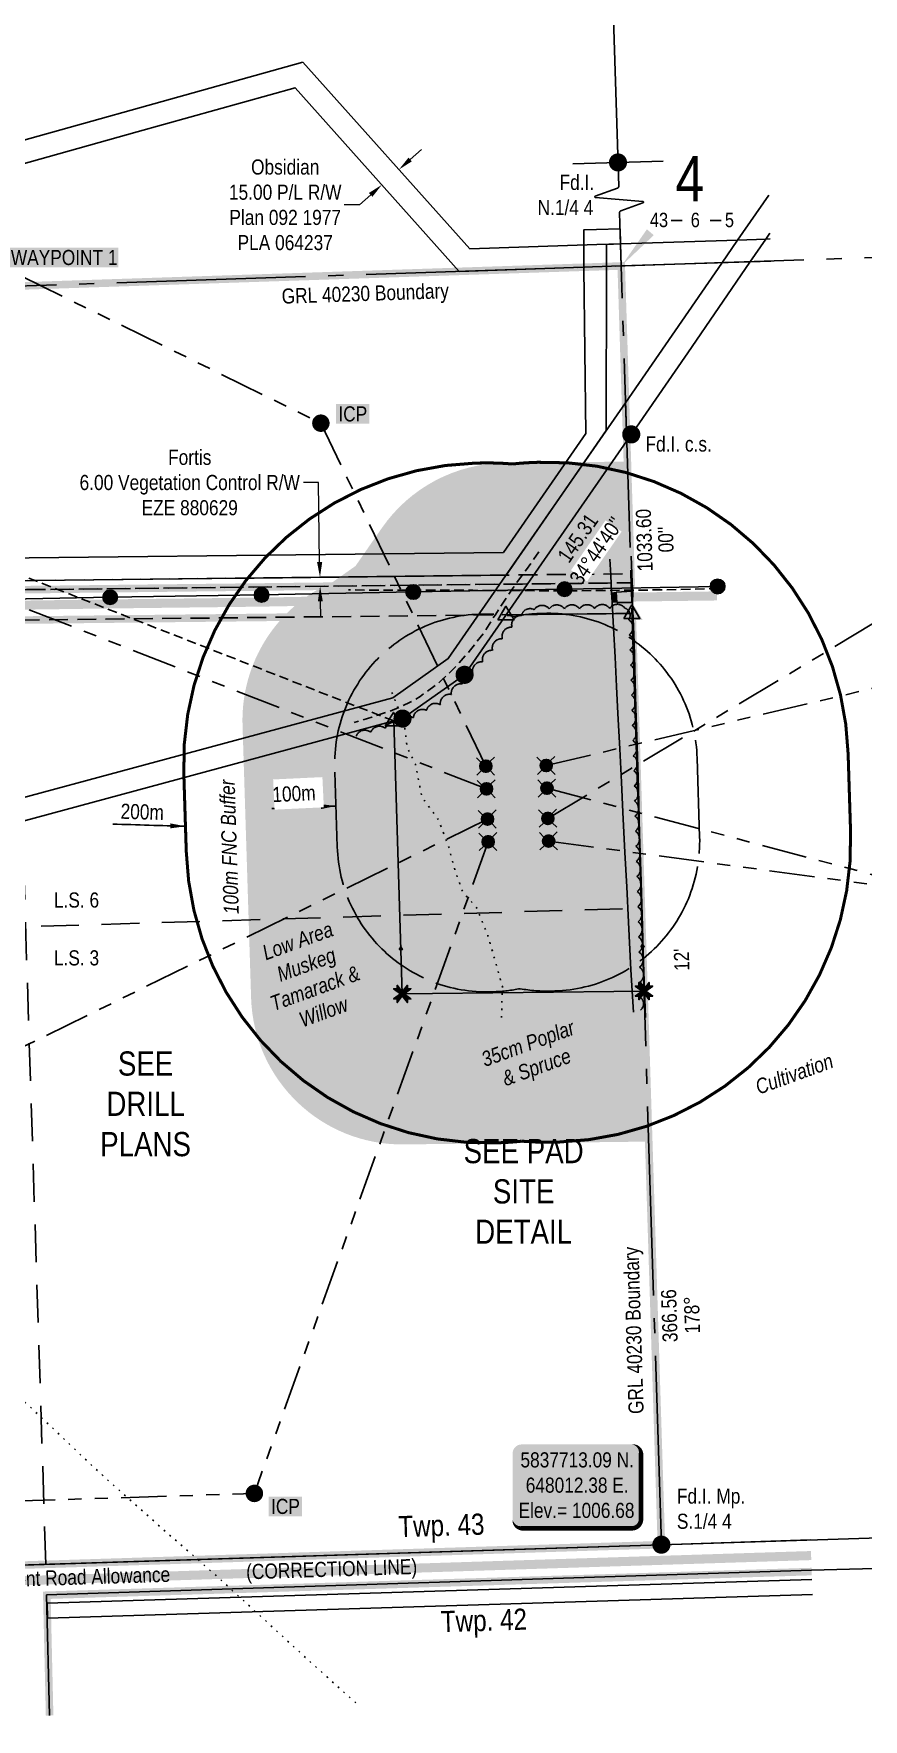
# Model space of a CAD drawing. Extents: x 640289 to 652763, y 5833822 to 5839625.
# Drawn here: x 647597 to 648146, y 5837598 to 5838713 of the extents above; entities that cross this region are included whole.
import ezdxf
from ezdxf.enums import TextEntityAlignment as Align

# ---------------------------------------------------------------- set-up
doc = ezdxf.new("R2010")
doc.units = 0
doc.header["$LTSCALE"] = 5
doc.header["$PDMODE"] = 34
doc.header["$PDSIZE"] = 0.03
for name, pattern in [('0', [1, 1, 0]), ('CENTERLINEX3', [5, 2.5, -1, 0.5, -1]), ('foc-ACCESSROAD', [3.75, 2.5, -1.25]), ('foc-BUFFER', [16.75, 15, -1.75]), ('foc-DOT', [1, 0.2, -0.8]), ('foc-DRILLPATH', [14.75, 6, -1.75, 1.75, -1.75, 1.75, -1.75]), ('foc-FLOWLINE', [3.75, 2.5, -1.25]), ('foc-LSD', [8, 5, -3]), ('foc-QUARTERLINE', [33, 25, -3, 2, -3]), ('foc-TIELINE', [1.875, 1.25, -0.625]), ('foc-TOPO', [1, 0.2, -0.8]), ('UG_PIPE', [1.875, 1.25, -0.625])]:
    doc.linetypes.add(name, pattern=pattern)
doc.layers.get('Defpoints').update_dxf_attribs({"color": 9})
for name, color, linetype in [('10', 1, 'Continuous'), ('9', 3, 'Continuous'), ('AS-FENCE', 48, 'foc-FENCE'), ('AS-PIPE-UG', 44, 'UG_PIPE'), ('AS-POWER', 104, 'foc-POWER'), ('AS-POWER-EXISTING-PP', 72, 'Continuous'), ('AS-ROADS', 254, 'Continuous'), ('AUX-BUFFER', 7, 'foc-BUFFER'), ('C-AR', 13, 'foc-ACCESSROAD'), ('C-RW', 13, 'Continuous'), ('D-TXT', 6, 'Continuous'), ('DETAIL-HZ-Existing', 8, 'foc-DOT'), ('DETAIL-T', 7, 'Continuous'), ('F-EZE', 190, 'foc-FLOWLINE'), ('F-RW', 190, 'Continuous'), ('L-BD', 7, 'Continuous'), ('L-DETAIL-T', 3, 'Continuous'), ('L-MON', 1, 'Continuous'), ('L-MON-T', 1, 'Continuous'), ('L-QSEC', 8, 'foc-QUARTERLINE'), ('L-ROAD-T', 7, 'Continuous'), ('L-SEC', 7, 'Continuous'), ('L-SECLBL', 7, 'Continuous'), ('L-SECTION-LSD', 7, 'foc-LSD'), ('L-TIE', 7, 'foc-TIELINE'), ('P-BUFFER-H 30m', 51, 'Continuous'), ('P-BUFFER-T', 40, 'Continuous'), ('P-PDRILLPATH', 12, 'foc-DRILLPATH'), ('P-PROPOSED', 10, 'Continuous'), ('P-PROPOSED-H', 21, 'Continuous'), ('T-BUSH', 110, '0'), ('T-BUSH-T', 110, 'Continuous'), ('T-GENERAL', 48, 'foc-TOPO')]:
    doc.layers.add(name, color=color, linetype=linetype)
for name, color, linetype, lineweight in [('AS-GENERAL', 48, 'Continuous', 18), ('C-AR-T', 13, 'Continuous', 9), ('C-WS-T', 13, 'Continuous', 9), ('F-EZE-T', 190, 'Continuous', 9), ('F-RW-T', 190, 'Continuous', 9), ('T-TEXT', 48, 'Continuous', 18)]:
    doc.layers.add(name, color=color, linetype=linetype, lineweight=lineweight)
doc.layers.add('AS-TRAPPER BOUNDARY', color=7, linetype='CENTERLINEX3', true_color=0xb85c00, transparency=0.6)
doc.layers.add('AS-TRAPPER-T', color=7, linetype='Continuous', true_color=0xc26100)
doc.styles.add('100L', font='ARIALN.TTF', dxfattribs={"height": 11})
doc.styles.add('80', font='ARIALN.TTF', dxfattribs={"height": 10})
doc.styles.add('80CG', font='ARIALN.TTF', dxfattribs={"height": 10})
doc.styles.add('80L', font='ARIALN.TTF', dxfattribs={"height": 10})
doc.styles.add('80LS', font='ARIALNI.TTF', dxfattribs={"height": 10})
doc.styles.add('foc-LtypeFont', font='ARIALN.TTF', dxfattribs={"height": 7.35})
doc.styles.add('SIMPLEX', font='ARIALN.TTF')
doc.linetypes.add('foc-FENCE', pattern='A,10,-1,["X",foc-LtypeFont,S=0.2,R=0,X=-0.625,Y=-0.75],-1.24', length=12.24)
doc.linetypes.add('foc-POWER', pattern='A,6,-1,["P",foc-LtypeFont,S=0.2,R=0,X=-0.625,Y=-0.75],-1.24,4', length=12.24)
doc.linetypes.add('foc-POWER-NOLINE', pattern='A,0,-4,["P",foc-LtypeFont,S=0.2,R=0,X=-0.625,Y=-0.75],-8.24', length=12.24)
doc.dimstyles.new('CG2011', dxfattribs={"dimscale": 5, "dimtxt": 9, "dimasz": 2, "dimexe": 0.2, "dimexo": 0.0625, "dimgap": 0.5, "dimtad": 0, "dimtih": 1, "dimtoh": 1, "dimzin": 0, "dimdsep": 46, "dimtxsty": '80CG', "dimcen": 0.1, "dimse1": 1, "dimse2": 1, "dimclrd": 256, "dimclrt": 256, "dimaunit": 1, "dimadec": 4, "dimazin": 0, "dimtfac": 0.06, "dimtofl": 0, "dimtmove": 0, "dimatfit": 1, "dimfxl": 0.2, "dimtolj": 1, "dimtzin": 0, "dimlwd": -1, "dimarcsym": 0})
doc.dimstyles.new('Compass 5 000', dxfattribs={"dimscale": 5, "dimtxt": 9, "dimasz": 2, "dimexe": 0.2, "dimexo": 0.0625, "dimgap": 0.5, "dimtad": 0, "dimtih": 1, "dimtoh": 1, "dimzin": 0, "dimdsep": 46, "dimtxsty": '80CG', "dimcen": 0.1, "dimse1": 1, "dimse2": 1, "dimclrd": 256, "dimclrt": 256, "dimaunit": 1, "dimadec": 4, "dimazin": 0, "dimtfac": 0.06, "dimtofl": 0, "dimtmove": 0, "dimatfit": 1, "dimfxl": 0.2, "dimtolj": 1, "dimtzin": 0, "dimlwd": -1, "dimarcsym": 0})

# ---------------------------------------------------------------- blocks, each defined once
blk = doc.blocks.new('L-SECLBL')
at = {"layer": '9', "color": 7}
for p, q in [((-5.1, -27.8), (-12.3, -27.8)), ((20.7, -27.8), (13.5, -27.8))]:
    blk.add_line(p, q, dxfattribs=at)
at = {"layer": '10', "color": 2, "style": 'SIMPLEX'}
blk.add_attdef('SEC', text='', height=30, dxfattribs=at).set_placement((0, 0), align=Align.MIDDLE)
at = {"layer": '10', "color": 5, "style": '80L'}
blk.add_attdef('TWP', text='', height=9.5, dxfattribs=at).set_placement((-14.4, -27.4), align=Align.MIDDLE_RIGHT)
blk.add_attdef('RGE', text='', height=9.5, dxfattribs=at).set_placement((3.6, -27.4), align=Align.MIDDLE_CENTER)
blk.add_attdef('MER', text='', height=9.5, dxfattribs=at).set_placement((23.2, -27.4), align=Align.MIDDLE_LEFT)
blk = doc.blocks.new('fdia')
at = {"color": 255, "const_width": 1}
blk.add_lwpolyline([(-0.5, 0, 1), (0.5, 0, 1)], format="xyb", close=True, dxfattribs=at)
blk = doc.blocks.new('Fdiaa')
blk.add_blockref('fdia', (0, 0))
blk = doc.blocks.new('fdib')
at = {"color": 1, "const_width": 1.6}
blk.add_lwpolyline([(-0.4, 0, 1), (0.4, 0, 1)], format="xyb", close=True, dxfattribs=at)
at = {"color": 1}
blk.add_circle((0, 0), 0.8, dxfattribs=at)
blk = doc.blocks.new('Fdibb')
blk.add_blockref('fdib', (0, 0))
blk = doc.blocks.new('fdicc')
for name in ['Fdibb', 'Fdiaa']:
    blk.add_blockref(name, (0, 0))
blk = doc.blocks.new('FDI')
blk.add_blockref('fdicc', (0, 0))
blk = doc.blocks.new('*D41')
at = {"layer": 'Defpoints', "color": 0, "transparency": 16777216}
for p in [(647741.8, 5838352.4), (647786.4, 5838353.1), (647741.9, 5838346.4)]:
    blk.add_point(p, dxfattribs=at)
at = {"layer": 'F-EZE-T', "transparency": 16777216}
for p, q in [((647785.4, 5838415.7), (647775.4, 5838415.7)), ((647786.2, 5838363.1), (647785.4, 5838415.7)), ((647786.6, 5838337.1), (647786.8, 5838327.1))]:
    blk.add_line(p, q, dxfattribs=at)
for points in [[(647787.9, 5838363.1), (647784.5, 5838363.1), (647786.4, 5838353.1)], [(647788.3, 5838337.1), (647785, 5838337.1), (647786.5, 5838347.1)]]:
    blk.add_solid(points, dxfattribs=at)
at = {"layer": 'F-EZE-T', "transparency": 16777216, "insert": (647700.2, 5838415.7), "char_height": 10, "attachment_point": 5, "style": '80CG'}
blk.add_mtext('\\A1;Fortis\\P6.00 Vegetation Control R/W\\PEZE 880629', dxfattribs=at)
blk = doc.blocks.new('*D42')
at = {"layer": 'C-AR-T', "transparency": 16777216}
for p, q in [((647502.6, 5838354.1), (647502.5, 5838364)), ((647503.3, 5838313.9), (647503.6, 5838290.4)), ((647503.6, 5838290.4), (647513.6, 5838290.4))]:
    blk.add_line(p, q, dxfattribs=at)
for points in [[(647504.3, 5838354.1), (647501, 5838354), (647502.8, 5838344.1)], [(647504.9, 5838314), (647501.6, 5838313.9), (647503.1, 5838323.9)]]:
    blk.add_solid(points, dxfattribs=at)
at = {"layer": 'Defpoints', "color": 0, "transparency": 16777216}
for p in [(647693.4, 5838347.1), (647503.1, 5838323.9), (647693.7, 5838326.9)]:
    blk.add_point(p, dxfattribs=at)
at = {"layer": 'C-AR-T', "transparency": 16777216, "insert": (647541.4, 5838290.4), "char_height": 10, "attachment_point": 5, "style": '80CG'}
blk.add_mtext('\\A1;Obsidian\\P20.12 A/R\\PLOC 777', dxfattribs=at)
blk = doc.blocks.new('*D45')
at = {"layer": 'Defpoints', "color": 0, "transparency": 16777216}
for p in [(647570.6, 5838365.6), (647834.1, 5838369.8), (647834.4, 5838354.8)]:
    blk.add_point(p, dxfattribs=at)
at = {"layer": 'F-RW-T', "transparency": 16777216}
for p, q in [((647569.6, 5838427.1), (647559.6, 5838427.1)), ((647570.4, 5838375.6), (647569.6, 5838427.1)), ((647571, 5838340.6), (647571.2, 5838330.6))]:
    blk.add_line(p, q, dxfattribs=at)
for points in [[(647572.1, 5838375.7), (647568.8, 5838375.6), (647570.6, 5838365.6)], [(647572.7, 5838340.7), (647569.3, 5838340.6), (647570.8, 5838350.6)]]:
    blk.add_solid(points, dxfattribs=at)
at = {"layer": 'F-RW-T', "transparency": 16777216, "insert": (647520.5, 5838427.1), "char_height": 10, "attachment_point": 5, "style": '80CG'}
blk.add_mtext('\\A1;Kiwetinohk\\P15.00 P/L R/W\\PPLA 210349', dxfattribs=at)
blk = doc.blocks.new('*D47')
at = {"layer": 'C-WS-T', "transparency": 16777216}
for p, q in [((647846.1, 5838629.4), (647853.6, 5838636.1)), ((647812.5, 5838599.4), (647802.5, 5838599.4)), ((647820, 5838606.1), (647812.5, 5838599.4))]:
    blk.add_line(p, q, dxfattribs=at)
for points in [[(647845, 5838630.7), (647847.2, 5838628.2), (647838.7, 5838622.8)], [(647818.8, 5838607.3), (647821.1, 5838604.8), (647827.4, 5838612.7)]]:
    blk.add_solid(points, dxfattribs=at)
at = {"layer": 'Defpoints', "color": 0, "transparency": 16777216}
for p in [(647841.8, 5838619.2), (647827.4, 5838612.7), (647830.6, 5838609.2)]:
    blk.add_point(p, dxfattribs=at)
at = {"layer": 'C-WS-T', "transparency": 16777216, "insert": (647763.4, 5838599.4), "char_height": 10, "attachment_point": 5, "style": '80CG'}
blk.add_mtext('\\A1;Obsidian\\P15.00 P/L R/W\\PPlan 092 1977\\PPLA 064237', dxfattribs=at)
blk = doc.blocks.new('linebrk')
blk.add_lwpolyline([(0, 0.00175, -0.346152), (-0.00019, 0.0015), (-0.00314, 0.00055, 0.772575), (-0.00312, 0.00036), (0.00312, -0.00036, -0.772575), (0.00314, -0.00055), (0.00019, -0.0015, 0.346152), (0, -0.00175)], format="xyb")
blk = doc.blocks.new('plbh')
at = {"layer": 'L-MON'}
h = blk.add_hatch(color=255, dxfattribs=at)
h.dxf.hatch_style = 1
edge = h.paths.add_edge_path()
edge.add_arc((0, 0), 1.16, 0, 360)
h = blk.add_hatch(color=256, dxfattribs=at)
h.dxf.hatch_style = 1
h.paths.add_polyline_path([(-0.96, 0, 1), (0.96, 0, 1)])
h.paths.add_polyline_path([(0.91, 0, -1), (-0.91, 0, -1)], flags=16)
h.paths.add_polyline_path([(0.45, 0, -1), (-0.45, 0, -1)], flags=0)
h = blk.add_hatch(color=256, dxfattribs=at)
h.dxf.hatch_style = 1
h.paths.add_polyline_path([(-0.45, 0, 1), (0.45, 0, 1)])
h.paths.add_polyline_path([(0.4, 0, -1), (-0.4, 0, -1)], flags=16)
at = {"layer": 'L-MON', "color": 240}
for radius in [0.96, 0.91, 0.45, 0.4]:
    blk.add_circle((0, 0), radius, dxfattribs=at)
blk = doc.blocks.new('ICP_text')
at = {"color": 14, "insert": (-10.8, -0.5), "char_height": 10, "attachment_point": 5, "style": '80L', "bg_fill": 1, "box_fill_scale": 1.15, "bg_fill_color": 255, "bg_fill_transparency": 0}
blk.add_mtext_dynamic_manual_height_columns('ICP', width=19.07, gutter_width=47.5, heights=[0], dxfattribs=at)
blk = doc.blocks.new('TRIA')
blk.add_hatch(color=255).paths.add_polyline_path([(-0.04, 1.52), (-1.47, -0.87), (1.39, -0.87)])
blk = doc.blocks.new('TRIAA')
blk.add_blockref('TRIA', (0, 0))
blk = doc.blocks.new('TRIB')
at = {"color": 1}
blk.add_lwpolyline([(-1.12, -0.67), (-0.04, 1.13), (1.04, -0.67)], close=True, dxfattribs=at)
blk = doc.blocks.new('TRIBB')
blk.add_blockref('TRIB', (0, 0))
blk = doc.blocks.new('TRICC')
for name in ['TRIAA', 'TRIBB']:
    blk.add_blockref(name, (0, 0))
blk = doc.blocks.new('plspike')
blk.add_blockref('TRICC', (0, 0))
blk = doc.blocks.new('WC')
at = {"layer": 'L-MON'}
h = blk.add_hatch(color=255, dxfattribs=at)
h.dxf.hatch_style = 1
edge = h.paths.add_edge_path()
edge.add_arc((0, 0), 0.9, 0, 360)
at = {"layer": 'L-MON', "color": 240, "flags": 128}
for points in [[(-0.62, 0.5), (-1.23, 1.12)], [(0.52, 0.61), (1.13, 1.21)], [(-1.18, -1.18), (-0.56, -0.57)], [(1.16, -1.18), (0.56, -0.57)]]:
    blk.add_lwpolyline(points, dxfattribs=at)
at = {"layer": 'L-MON', "color": 240}
for radius in [0.8, 0.373]:
    blk.add_circle((0, 0), radius, dxfattribs=at)
blk = doc.blocks.new('*U67')
h = blk.add_hatch(color=254)
edge = h.paths.add_edge_path()
edge.add_line((-36.5, -28.5), (36.5, -28.5))
edge.add_arc((36.5, -22.5), 6, 270, 360)
edge.add_line((42.5, -22.5), (42.5, 21))
edge.add_arc((36.5, 21), 6, 0, 90)
edge.add_line((36.5, 27), (-36.5, 27))
edge.add_arc((-36.5, 21), 6, 90, 180)
edge.add_line((-42.5, 21), (-42.5, -22.5))
edge.add_arc((-36.5, -22.5), 6, 180, 270)
at = {"color": 1, "flags": 128}
blk.add_lwpolyline([(-36.5, -28.5, 3, 3, 0), (36.5, -28.5, 3, 3, 0.414214), (42.5, -22.5, 3, 3, 0), (42.5, 21, 3, 0, 0.414214), (36.5, 27, 0, 0, 0), (-36.5, 27, 0, 0, 0.414214), (-42.5, 21, 0, 0, 0), (-42.5, -22.5, 0, 3, 0.414214)], format="xyseb", close=True, dxfattribs=at)
blk.add_lwpolyline([(-33, -11.1, 0, 10, 0), (0, 0, 5, 5, 0)], format="xyseb", dxfattribs=at)
at = {"color": 1, "style": '80'}
blk.add_attdef('ENTER_TEXT_001', (-36, -5), '', height=10, dxfattribs=at)
blk = doc.blocks.new('POWERPOLE')
h = blk.add_hatch(color=255)
edge = h.paths.add_edge_path()
edge.add_arc((0, 0), 0.96, 0, 360)
at = {"linetype": 'Continuous'}
for p, q in [((0.68, -0.68), (-0.68, 0.68)), ((-0.68, -0.68), (0.68, 0.68))]:
    blk.add_line(p, q, dxfattribs=at)
blk.add_circle((0, 0), 0.96, dxfattribs=at)
blk = doc.blocks.new('TEMP')
h = blk.add_hatch(color=255)
h.dxf.hatch_style = 1
h.paths.add_polyline_path([(0, 0.25), (-0.67, 1.15), (-0.67, 0.67), (-1.15, 0.67), (-0.25, 0), (-1.15, -0.67), (-0.67, -0.67), (-0.67, -1.15), (0, -0.25), (0.67, -1.15), (0.67, -0.67), (1.15, -0.67), (0.25, 0), (1.15, 0.67), (0.67, 0.67), (0.67, 1.15)])
h.paths.add_polyline_path([(0.57, 0.85), (0.57, 0.57), (0.85, 0.57), (0.08, 0), (0.85, -0.57), (0.57, -0.57), (0.57, -0.85), (0, -0.08), (-0.57, -0.85), (-0.57, -0.57), (-0.85, -0.57), (-0.08, 0), (-0.85, 0.57), (-0.57, 0.57), (-0.57, 0.85), (0, 0.08)], flags=16)
h = blk.add_hatch(color=1)
h.dxf.hatch_style = 1
h.paths.add_polyline_path([(0, 0.08), (-0.57, 0.85), (-0.57, 0.57), (-0.85, 0.57), (-0.08, 0), (-0.85, -0.57), (-0.57, -0.57), (-0.57, -0.85), (0, -0.08), (0.57, -0.85), (0.57, -0.57), (0.85, -0.57), (0.08, 0), (0.85, 0.57), (0.57, 0.57), (0.57, 0.85)])
at = {"color": 1}
for p, q in [((-0.08, 0), (0.08, 0)), ((0, 0.08), (0, -0.08))]:
    blk.add_line(p, q, dxfattribs=at)
at = {"color": 255, "flags": 128}
blk.add_lwpolyline([(-0.25, 0), (-1.15, 0.67), (-0.67, 0.67), (-0.67, 1.15), (0, 0.25), (0.67, 1.15), (0.67, 0.67), (1.15, 0.67), (0.25, 0), (1.15, -0.67), (0.67, -0.67), (0.67, -1.15), (0, -0.25), (-0.67, -1.15), (-0.67, -0.67), (-1.15, -0.67)], close=True, dxfattribs=at)
at = {"color": 1, "flags": 128}
blk.add_lwpolyline([(-0.08, 0), (-0.85, 0.57), (-0.57, 0.57), (-0.57, 0.85), (0, 0.08), (0.57, 0.85), (0.57, 0.57), (0.85, 0.57), (0.08, 0), (0.85, -0.57), (0.57, -0.57), (0.57, -0.85), (0, -0.08), (-0.57, -0.85), (-0.57, -0.57), (-0.85, -0.57)], close=True, dxfattribs=at)

msp = doc.modelspace()

# ---------------------------------------------------------------- hatches: boundary and pattern name
at = {"layer": 'AS-GENERAL'}
h = msp.add_hatch(color=256, dxfattribs=at)
h.dxf.hatch_style = 1
h.paths.add_polyline_path([(647979.728, 5838336.555), (647979.463, 5838342.819), (647982.454, 5838343.144), (647982.925, 5838336.347)])
at = {"layer": 'P-BUFFER-H 30m'}
h = msp.add_hatch(color=256, dxfattribs=at)
h.dxf.hatch_style = 1
h.paths.add_polyline_path([(647840.778, 5838077.871), (647835.104, 5838258.47), (647840.929, 5838260.043), (647882.013, 5838288.99), (647909.543, 5838328.681), (647992.946, 5838329.644), (648000.799, 5838079.717)], flags=16)
edge = h.paths.add_edge_path()
edge.add_line((648004.01, 5837979.769), (647989.994, 5838429.616))
edge.add_line((647989.994, 5838429.616), (647908.389, 5838428.674))
edge.add_arc((647909.543, 5838328.681), 100, 90.661182, 145.255404)
edge.add_line((647827.373, 5838385.673), (647809.938, 5838360.536))
edge.add_line((647809.938, 5838360.536), (647795.241, 5838350.181))
edge.add_arc((647835.104, 5838258.47), 100, 113.49247, 181.799714)
edge.add_line((647735.153, 5838255.329), (647740.828, 5838074.73))
edge.add_arc((647840.778, 5838077.871), 100, 181.799714, 270.661182)
edge.add_line((647841.932, 5837977.877), (648001.953, 5837979.724))
edge.add_arc((648000.799, 5838079.717), 100, 270.661182, 271.839945)
at = {"layer": 'P-PROPOSED-H'}
h = msp.add_hatch(color=256, dxfattribs=at)
h.dxf.hatch_style = 1
h.paths.add_polyline_path([(647840.902, 5838077.478), (648000.876, 5838079.324), (647993.026, 5838329.178), (647909.646, 5838328.216), (647882.125, 5838288.536), (647841.052, 5838259.598), (647835.229, 5838258.025)])

# ---------------------------------------------------------------- linework, layer by layer
at = {"layer": 'AS-FENCE', "flags": 128}
for points in [[(647978.276, 5838364.993), (647978.833, 5838354.48), (647979.459, 5838342.821)], [(648001.769, 5838061.765), (648000.623, 5838098.211), (647999.609, 5838129.542), (647998.699, 5838158.608), (647997.816, 5838183.212), (647997.16, 5838213.647), (647996.276, 5838241.289), (647995.553, 5838266.464), (647994.327, 5838309.657), (647993.308, 5838336.392), (647993.362, 5838337.244), (647993.365, 5838337.251), (647993.381, 5838342.308), (647993.385, 5838342.31), (647992.961, 5838349.909), (647992.395, 5838367.107)], [(647982.451, 5838343.159), (647992.997, 5838343.934)], [(647979.701, 5838336.529), (647980.681, 5838319.618), (647981.73, 5838300.117), (647982.718, 5838280.744), (647983.656, 5838262.963), (647984.81, 5838239.538), (647985.937, 5838217.489), (647986.9, 5838197.721), (647988.239, 5838171.065), (647989.485, 5838148.225), (647990.689, 5838124.958), (647992.232, 5838093.286), (647993.851, 5838065.345)], [(647993.02, 5838336.485), (647982.933, 5838336.347)]]:
    msp.add_lwpolyline(points, dxfattribs=at)
at = {"layer": 'AS-GENERAL', "flags": 128}
msp.add_lwpolyline([(647979.728, 5838336.555), (647979.463, 5838342.819), (647982.454, 5838343.144), (647982.925, 5838336.347)], close=True, dxfattribs=at)
at = {"layer": 'AS-GENERAL', "const_width": 1, "flags": 128}
msp.add_lwpolyline([(647993.365, 5838337.251), (647993.381, 5838342.308)], dxfattribs=at)
at = {"layer": 'AS-PIPE-UG', "flags": 128}
for points in [[(647931.254, 5838369.932), (647923.031, 5838358.185), (647913.527, 5838345.169), (647902.714, 5838328.734), (647894.769, 5838316.225), (647885.164, 5838303.932), (647875.071, 5838292.631), (647864.781, 5838282.936), (647852.83, 5838274.287), (647845.675, 5838270.175), (647839.735, 5838267.318), (647831.779, 5838264.144), (647820.745, 5838260.597), (647808.986, 5838257.067)], [(648050.289, 5838345.651), (648011.972, 5838344.73), (647977.557, 5838344.37), (647947.293, 5838344.083), (647887.519, 5838344.444), (647846.137, 5838344.556), (647805.281, 5838344.665)]]:
    msp.add_lwpolyline(points, dxfattribs=at)
at = {"layer": 'AS-POWER', "flags": 128}
msp.add_lwpolyline([(647159.029, 5838331.463), (647171.153, 5838331.708), (647250.299, 5838332.134), (647355.711, 5838345.79), (647364.336, 5838328.461), (647447.097, 5838336.374), (647446.781, 5838328.006), (647547.108, 5838337.979), (647647.537, 5838339.815), (647747.798, 5838341.359), (647848.14, 5838343.338), (647948.264, 5838345.171), (648049.625, 5838347.007)], dxfattribs=at)
at = {"layer": 'AS-POWER', "linetype": 'foc-POWER-NOLINE', "flags": 128}
msp.add_lwpolyline([(647028.471, 5837681.791), (647146.789, 5837685.43), (648012.384, 5837713.09), (648111.155, 5837716.246)], dxfattribs=at)
at = {"layer": 'AS-ROADS', "const_width": 5.998, "flags": 128}
for points in [[(648049.235, 5838340.732), (647946.186, 5838339.409), (647847.486, 5838338.491), (647747.448, 5838336.636), (647648.853, 5838335.462), (647547.287, 5838334.04), (647447.195, 5838332.027), (647298.607, 5838324.299), (647251.054, 5838323.203), (647148.642, 5838323.301)], [(647080.883, 5837673.107), (648111.478, 5837705.893)]]:
    msp.add_lwpolyline(points, dxfattribs=at)
at = {"layer": 'AS-TRAPPER BOUNDARY', "color": 52, "true_color": 0xbadd22, "const_width": 4.999, "flags": 128}
msp.add_lwpolyline([(647989.45, 5838442.976), (647992.389, 5838349.439), (647426.796, 5838342.991), (647426.734, 5838348.982), (647426.398, 5838381.606), (647363.862, 5838380.897), (647348.623, 5838380.715), (647297.963, 5838380.132), (647298.403, 5838341.527), (647159.457, 5838339.943), (647159.457, 5838339.943), (647157.278, 5838531.408), (647985.804, 5838559.001), (647989.45, 5838442.976)], close=True, dxfattribs=at)
msp.add_lwpolyline([(647607.474, 5837600.084), (647605.98, 5837664.419), (647605.747, 5837674.48), (647605.626, 5837679.661), (648011.949, 5837692.223), (648111.808, 5837695.308)], dxfattribs=at)
at = {"layer": 'AUX-BUFFER', "color": 251, "linetype": 'foc-BUFFER', "const_width": 1.999, "flags": 128}
msp.add_lwpolyline([(647919.985, 5837980.022, 0.02896067), (647943.003, 5837979.412), (647945.002, 5837979.475, 0.41421356), (648137.598, 5838184.567), (648135.965, 5838236.535, 0.41421356), (647930.873, 5838429.132), (647928.875, 5838429.069, 0.01887094), (647913.899, 5838428.032, 0.02896067), (647890.88, 5838428.642), (647888.882, 5838428.579, 0.41421356), (647696.285, 5838223.487), (647697.918, 5838171.518, 0.41421356), (647903.011, 5837978.922), (647905.009, 5837978.985, 0.01887094)], format="xyb", close=True, dxfattribs=at)
at = {"layer": 'AUX-BUFFER', "color": 251, "linetype": 'foc-BUFFER', "flags": 128}
msp.add_lwpolyline([(647918.85, 5838080.918, 0.05338184), (647939.864, 5838079.334), (647941.862, 5838079.396, 0.41421356), (648037.676, 5838181.427), (648036.044, 5838233.396, 0.41421356), (647934.013, 5838329.21), (647932.014, 5838329.147, 0.04327431), (647915.033, 5838327.136, 0.05338184), (647894.02, 5838328.72), (647892.021, 5838328.657, 0.41421356), (647796.207, 5838226.626), (647797.84, 5838174.658, 0.41421356), (647899.871, 5838078.844), (647901.869, 5838078.906, 0.04327431), (647918.85, 5838080.918)], format="xyb", close=True, dxfattribs=at)
at = {"layer": 'C-AR', "flags": 128}
msp.add_lwpolyline([(647992.389, 5838349.439), (647993.026, 5838329.178), (647427.002, 5838322.989), (647426.796, 5838342.991), (647992.389, 5838349.439)], close=True, dxfattribs=at)
at = {"layer": 'C-RW'}
msp.add_lwpolyline([(647775.01, 5838693.865), (647885.593, 5838570.35), (647969.646, 5838573.112), (647985.345, 5838573.628), (647985.804, 5838559.001), (647878.621, 5838555.432), (647770.06, 5838676.899), (647665.508, 5838647.637), (647529.374, 5838609.537), (647360.24, 5838606.933), (647344.93, 5838606.698), (647287.05, 5838605.808), (647217.36, 5838533.409), (647167.361, 5838531.744), (647162.455, 5838531.581), (647162.29, 5838546.062), (647167.182, 5838546.237), (647210.226, 5838547.773), (647280.58, 5838620.715), (647344.685, 5838621.702), (647359.913, 5838621.936), (647527.2, 5838624.511), (647775.01, 5838693.865)], close=True, dxfattribs=at)
for points in [[(648084.297, 5838576.881), (648081.447, 5838576.786), (648062.773, 5838576.171), (647985.345, 5838573.628), (647985.804, 5838559.001), (648084.752, 5838562.297)], [(648112.284, 5837680.072), (647605.98, 5837664.419), (647605.747, 5837674.48), (648111.97, 5837690.13)]]:
    msp.add_lwpolyline(points, dxfattribs=at)
at = {"layer": 'F-EZE', "flags": 128}
msp.add_lwpolyline([(647992.201, 5838355.436), (647992.389, 5838349.439), (647426.796, 5838342.991), (647426.734, 5838348.982), (647992.201, 5838355.436)], close=True, dxfattribs=at)
at = {"layer": 'F-RW'}
for points in [[(648084.18, 5838580.616), (648081.452, 5838576.686), (648070.965, 5838561.582), (648029.937, 5838501.442), (647989.447, 5838443.084), (647988.648, 5838468.509), (648052.286, 5838560.964), (648062.778, 5838576.075), (648083.395, 5838605.772)], [(647475.987, 5838364.547), (647907.779, 5838369.47), (647962.33, 5838448.11), (647961.001, 5838557.639), (647961.008, 5838572.833), (647961.011, 5838582.829), (647969.348, 5838583.103), (647985.031, 5838583.619), (647985.345, 5838573.628), (647975.999, 5838573.321), (647975.992, 5838558.14), (647975.898, 5838450.129), (647975.898, 5838450.129), (647909.557, 5838354.494), (647461.168, 5838349.381)]]:
    msp.add_lwpolyline(points, dxfattribs=at)
at = {"layer": 'L-QSEC'}
for p, q in [((647984.149, 5838611.701), (647979.814, 5838749.641)), ((647157.278, 5838531.408), (648798.284, 5838586.06)), ((648012.384, 5837713.09), (647984.697, 5838594.244))]:
    msp.add_line(p, q, dxfattribs=at)
at = {"layer": 'L-SEC'}
for p, q in [((647953.676, 5838626.536), (648013.628, 5838628.451)), ((648012.384, 5837713.09), (648821.33, 5837738.94)), ((647166.897, 5837686.073), (648012.384, 5837713.09)), ((648111.782, 5837696.142), (648416.523, 5837705.032)), ((647605.436, 5837679.962), (648111.782, 5837696.142)), ((647607.29, 5837600.079), (647605.436, 5837679.962))]:
    msp.add_line(p, q, dxfattribs=at)
at = {"layer": 'L-SECLBL', "flags": 128}
msp.add_lwpolyline([(647986.021, 5838559.195, 0, 5.998, 0), (648005.071, 5838581.319, 0, 0, 0)], format="xyseb", dxfattribs=at)
at = {"layer": 'L-SECTION-LSD'}
for p, q in [((647604.968, 5837700.071), (647578.123, 5838545.424)), ((647162.085, 5838108.933), (647999.152, 5838134.199))]:
    msp.add_line(p, q, dxfattribs=at)
at = {"layer": 'L-TIE'}
msp.add_line((647835.225, 5838258.036), (647137.166, 5838531.101), dxfattribs=at)
at = {"layer": 'P-PDRILLPATH', "flags": 128}
for points in [[(647896.182, 5838228.083), (647787, 5838455), (647567, 5838563), (644131, 5838467)], [(647937.275, 5838193.565), (648399, 5838470), (648840, 5838566), (650354, 5838509)], [(647936.176, 5838228.544), (648484, 5838358), (649507, 5838391), (650100, 5838515), (651160, 5838553)], [(647896.653, 5838213.091), (647547, 5838350), (645295, 5838282)], [(647936.647, 5838213.553), (648477, 5838070), (649629, 5838141), (650102, 5838193), (651174, 5838242)], [(647937.746, 5838178.573), (648359, 5838122), (650347, 5838220)]]:
    msp.add_lwpolyline(points, dxfattribs=at)
at = {"layer": 'P-PROPOSED', "flags": 128}
msp.add_lwpolyline([(647840.902, 5838077.478), (648000.876, 5838079.324), (647993.026, 5838329.178), (647909.646, 5838328.216), (647882.125, 5838288.536), (647841.052, 5838259.598), (647835.229, 5838258.025)], close=True, dxfattribs=at)
at = {"layer": 'T-BUSH', "flags": 128}
msp.add_lwpolyline([(647810.396, 5838247.876, -0.52056705), (647820.037, 5838250.519, -0.52056705), (647829.684, 5838253.144, -0.52056705), (647839.335, 5838255.75, -0.52056705), (647848.207, 5838260.247, -0.52056705), (647856.946, 5838265.061, -0.52056705), (647866.108, 5838268.668, -0.52056705), (647873.356, 5838275.553, -0.52056705), (647880.604, 5838282.439, -0.52056705), (647887.531, 5838289.631, -0.52056705), (647894.089, 5838297.177, -0.52056705), (647900.646, 5838304.723, -0.52056705), (647907.099, 5838312.358, -0.52056705), (647913.487, 5838320.048, -0.52056705), (647919.875, 5838327.738, -0.52056705), (647928.201, 5838331.588, -0.52056705), (647938.182, 5838332.159, -0.52056705), (647948.178, 5838332.232, -0.52056705), (647958.175, 5838332.282, -0.52056705), (647968.171, 5838332.365, -0.52056705), (647978.168, 5838332.506, -0.52056705), (647988.164, 5838332.647, -0.52056705), (647990.751, 5838324.964, -0.52056705), (647991.155, 5838314.975, -0.52056705), (647991.559, 5838304.986, -0.52056705), (647991.962, 5838294.997, -0.52056705), (647992.227, 5838285.004, -0.52056705), (647992.489, 5838275.01, -0.52056705), (647992.75, 5838265.016, -0.52056705), (647993.065, 5838255.024, -0.52056705), (647993.389, 5838245.032, -0.52056705), (647993.713, 5838235.04, -0.52056705), (647994.037, 5838225.048, -0.52056705), (647994.324, 5838215.056, -0.52056705), (647994.602, 5838205.062, -0.52056705), (647994.88, 5838195.069, -0.52056705), (647995.158, 5838185.076, -0.52056705), (647995.463, 5838175.083, -0.52056705), (647995.79, 5838165.092, -0.52056705), (647996.116, 5838155.1, -0.52056705), (647996.443, 5838145.108, -0.52056705), (647996.726, 5838135.115, -0.52056705), (647996.937, 5838125.12, -0.52056705), (647997.149, 5838115.125, -0.52056705), (647997.538, 5838105.136, -0.52056705), (647997.898, 5838095.145, -0.52056705), (647998.108, 5838085.15, -0.52056705), (647998.318, 5838075.156, -0.52056705), (647998.495, 5838066.781, -0.52056705)], format="xyb", dxfattribs=at)
at = {"layer": 'T-GENERAL', "flags": 128}
msp.add_lwpolyline([(647834.019, 5838276.814), (647842.108, 5838256.772), (647844.091, 5838240.813), (647849.579, 5838229.508), (647850.989, 5838222.54), (647853.772, 5838207.814), (647864.637, 5838192.91), (647871.354, 5838175.712), (647876.41, 5838157.219), (647881.044, 5838144.582), (647889.968, 5838134.679), (647897.612, 5838116.188), (647902.848, 5838097.392), (647907.176, 5838082.28), (647906.461, 5838059.985)], dxfattribs=at)

# ---------------------------------------------------------------- block references
at = {"linetype": 'Continuous', "xscale": 0.9997111, "yscale": 0.9997111, "zscale": 0.9997111}
for p in [(647818.939, 5838461.586), (647774.383, 5837738.843)]:
    msp.add_blockref('ICP_text', p, dxfattribs=at)
at = {"layer": 'AS-POWER-EXISTING-PP', "color": 6, "xscale": 4.998555499999987, "yscale": 4.998555499999987, "zscale": 4.998555499999987}
for p in [(648049.625, 5838347.007), (647647.537, 5838339.815), (647747.798, 5838341.359), (647848.14, 5838343.338)]:
    msp.add_blockref('POWERPOLE', p, dxfattribs=at)
at = {"layer": 'DETAIL-T'}
ref = msp.add_blockref('*U67', (647956.396, 5837752.422), dxfattribs=dict(at, xscale=0.9997111, yscale=0.9997111, zscale=0.9997111))
ref.add_attrib('ENTER_TEXT_001', '5837713.09 N.', (647919.087, 5837764.191), dxfattribs={"layer": '0', "color": 1, "height": 9.99711, "style": '80'})
ref.add_attrib('ENTER_TEXT_002', '648012.38 E.', (647922.609, 5837747.488), dxfattribs={"layer": '0', "color": 1, "height": 9.99711, "style": '80'})
ref.add_attrib('ENTER_TEXT_003', 'Elev.= 1006.68', (647917.832, 5837730.786), dxfattribs={"layer": '0', "color": 1, "height": 9.99711, "style": '80'})
at = {"layer": 'L-MON'}
for name, p, xscale, yscale, zscale in [('FDI', (647983.652, 5838627.494), 4.998555499999995, 4.998555499999995, 4.998555499999995), ('plbh', (647787, 5838455), 4.998555499999934, 4.998555499999934, 4.998555499999934), ('FDI', (647992.439, 5838447.585), 4.998555499999995, 4.998555499999995, 4.998555499999995), ('plspike', (647909.658, 5838328.216), 4.998555499999995, 4.998555499999995, 4.998555499999995), ('plspike', (647993.018, 5838329.178), 4.998555499999995, 4.998555499999995, 4.998555499999995), ('FDI', (647882.125, 5838288.536), 4.998555499999995, 4.998555499999995, 4.998555499999995), ('plspike', (647835.225, 5838258.036), 4.998555499999995, 4.998555499999995, 4.998555499999995), ('FDI', (647841.052, 5838259.598), 4.998555499999995, 4.998555499999995, 4.998555499999995), ('plspike', (647839.958, 5838107.488), 0.9997111, 0.9997111, 0.9997111), ('plspike', (647999.944, 5838109.305), 0.9997111, 0.9997111, 0.9997111), ('plbh', (647743, 5837747), 4.998555499999934, 4.998555499999934, 4.998555499999934), ('FDI', (648012.384, 5837713.09), 4.998555499999995, 4.998555499999995, 4.998555499999995)]:
    msp.add_blockref(name, p, dxfattribs=dict(at, xscale=xscale, yscale=yscale, zscale=zscale))
at = {"layer": 'L-MON', "color": 5, "xscale": 4.998555499999995, "yscale": 4.998555499999995, "zscale": 4.998555499999995}
for p in [(647896.182, 5838228.083), (647936.176, 5838228.544), (647896.653, 5838213.091), (647936.647, 5838213.553), (647897.281, 5838193.103), (647937.275, 5838193.565), (647897.752, 5838178.112), (647937.746, 5838178.573)]:
    msp.add_blockref('WC', p, dxfattribs=at)
at = {"layer": 'L-MON', "color": 3, "xscale": 4.9985555, "yscale": 4.9985555, "zscale": 4.9985555}
for p in [(647840.902, 5838077.478), (648000.876, 5838079.324)]:
    msp.add_blockref('TEMP', p, dxfattribs=at)
at = {"layer": 'L-QSEC', "xscale": 4998.555499999939, "yscale": 4998.555499999939, "zscale": 4998.555499999939, "rotation": 1.799714101425473}
msp.add_blockref('linebrk', (647984.423, 5838602.972), dxfattribs=at)
at = {"layer": 'L-SECLBL', "xscale": 0.9997111, "yscale": 0.9997111, "zscale": 0.9997111}
msp.add_blockref('L-SECLBL', (648031.217, 5838616.833), dxfattribs=at).add_auto_attribs({'SEC': '4', 'TWP': '43', 'RGE': '6', 'MER': '5'})

# ---------------------------------------------------------------- texts
at = {"color": 14, "insert": (647617.129, 5838564.543), "char_height": 9.9971, "attachment_point": 5, "style": '80L', "bg_fill": 1, "box_fill_scale": 1.15, "bg_fill_color": 255, "bg_fill_transparency": 0}
msp.add_mtext_dynamic_manual_height_columns('WAYPOINT 1', width=68.63342, gutter_width=189.945, heights=[0], dxfattribs=at)
at = {"layer": 'AS-TRAPPER-T', "color": 52, "true_color": 0xbadd22, "style": '80L'}
for rotation, p in [(1.907482, (647761.215, 5838534.004)), (91.799722, (648000.71, 5837799.693))]:
    msp.add_text('GRL 40230 Boundary', height=9.99126, rotation=rotation, dxfattribs=at).set_placement(p)
at = {"layer": 'AUX-BUFFER', "insert": (647683.244, 5838202.455), "char_height": 9.9942, "attachment_point": 3, "rotation": 358.226385, "style": '80L'}
msp.add_mtext_dynamic_manual_height_columns('200m', width=34.22456, gutter_width=224.934, heights=[0], dxfattribs=at)
at = {"layer": 'D-TXT', "color": 3, "char_height": 13.996, "attachment_point": 1, "rotation": 1.770808, "style": '80L'}
for s, insert in [('Twp. 43', (647838.041, 5837731.991)), ('Twp. 42', (647866.187, 5837669.139))]:
    msp.add_mtext_dynamic_manual_height_columns(s, width=101.3954, gutter_width=47.5, heights=[0], dxfattribs=dict(at, insert=insert))
at = {"layer": 'L-BD', "style": '80L'}
for s, rotation, p in [('1033.60', 91.7997, (648001.005, 5838377.63)), ('145.31', 55.2554, (647957.052, 5838379.023)), ("00''", 91.7997, (648015.244, 5838378.077)), ("12'", 91.7997, (648025.696, 5838100.085)), ('366.56', 91.7997, (648017.627, 5837864.562)), ('178°', 91.7997, (648032.615, 5837865.033))]:
    msp.add_text(s, height=9.9971, rotation=rotation, dxfattribs=at).set_placement(p, align=Align.MIDDLE)
at = {"layer": 'L-DETAIL-T', "char_height": 15.99538, "attachment_point": 5, "style": '80CG'}
for s, insert, width in [('SEE DRILL PLANS', (647670.999, 5838004.636), 93.15354), ('SEE PAD SITE DETAIL', (647921.203, 5837946.806), 109.44352)]:
    msp.add_mtext(s, dxfattribs=dict(at, insert=insert, width=width))
at = {"layer": 'L-MON-T', "attachment_point": 1, "style": '80L'}
for s, width, insert, char_height in [('\\pi23.346;Fd.I.\\P\\pi8.8185;N.1/4 4', 44.31642, (647921.616, 5838619.309), 9.99423), ('\\pi1.0736;Fd.I. c.s.', 43.04803, (648000.779, 5838446.246), 9.99423), ('Fd.I. Mp.\\PS.1/4 4', 44.31642, (648022.638, 5837750.24), 9.9942)]:
    msp.add_mtext_dynamic_manual_height_columns(s, width=width, gutter_width=50, heights=[0], dxfattribs=dict(at, insert=insert, char_height=char_height))
at = {"layer": 'L-ROAD-T', "style": '80L'}
for s, rotation, p in [('(CORRECTION LINE)', 1.830258, (647794.128, 5837696.941)), ('Government Road Allowance', 1.770814, (647612.789, 5837691.233))]:
    msp.add_text(s, height=9.99711, rotation=rotation, dxfattribs=at).set_placement(p, align=Align.MIDDLE_CENTER)
at = {"layer": 'P-BUFFER-T', "insert": (647722.775, 5838129.121), "char_height": 9.99191, "attachment_point": 1, "rotation": 91.799722, "style": '80L'}
msp.add_mtext_dynamic_manual_height_columns('\\pi0.91155;{\\fArial Narrow|b0|i1|c0|p34;100m FNC Buffer}', width=90.17584, gutter_width=50, heights=[0], dxfattribs=at)
at = {"layer": 'T-BUSH-T', "char_height": 9.99711, "attachment_point": 2, "rotation": 20, "style": '80LS'}
for s, insert, width in [('{\\C48;Low Area\\PMuskeg}\\PTamarack &\\PWillow', (647769.947, 5838117.251), 61.6579), ('35cm Poplar & Spruce', (647922.322, 5838049.43), 65.38806)]:
    msp.add_mtext(s, dxfattribs=dict(at, insert=insert, width=width))
at = {"layer": 'T-TEXT', "style": '80LS'}
msp.add_text('Cultivation', height=10, rotation=20, dxfattribs=at).set_placement((648100.298, 5838024.591), align=Align.MIDDLE_CENTER)

# ---------------------------------------------------------------- dimensions: what is measured, and where the dimension line sits
at = {"layer": 'C-AR-T'}
dim = msp.add_linear_dim(base=(647503.099, 5838323.93), p1=(647693.375, 5838347.059), p2=(647693.693, 5838326.936), angle=270.903801, text='Obsidian\\P20.12 A/R\\PLOC 777', dimstyle='Compass 5 000', dxfattribs=at)
dim.commit()
dim.dimension.update_dxf_attribs({"geometry": '*D42', "text_midpoint": (647541.363, 5838290.443), "dimtype": 161})
at = {"layer": 'C-WS-T'}
dim = msp.add_linear_dim(base=(647827.412, 5838612.729), p1=(647841.826, 5838619.235), p2=(647830.58, 5838609.184), angle=221.788824, text='Obsidian\\P15.00 P/L R/W\\PPlan 092 1977\\PPLA 064237', dimstyle='Compass 5 000', dxfattribs=at)
dim.commit()
dim.dimension.update_dxf_attribs({"geometry": '*D47', "text_midpoint": (647763.414, 5838599.401), "dimtype": 161})
at = {"layer": 'F-EZE-T'}
dim = msp.add_linear_dim(base=(647786.372, 5838353.089), p1=(647741.922, 5838346.384), p2=(647741.827, 5838352.386), angle=90.904358, text='Fortis\\P6.00 Vegetation Control R/W\\PEZE 880629', dimstyle='Compass 5 000', dxfattribs=at)
dim.commit()
dim.dimension.update_dxf_attribs({"geometry": '*D41', "text_midpoint": (647700.227, 5838415.695), "dimtype": 161})
at = {"layer": 'F-RW-T'}
dim = msp.add_linear_dim(base=(647570.592, 5838365.626), p1=(647834.357, 5838354.842), p2=(647834.118, 5838369.83), angle=90.914154, text='Kiwetinohk\\P15.00 P/L R/W\\PPLA 210349', dimstyle='Compass 5 000', dxfattribs=at)
dim.commit()
dim.dimension.update_dxf_attribs({"geometry": '*D45', "text_midpoint": (647520.525, 5838427.134), "dimtype": 161})

# ---------------------------------------------------------------- leaders
at = {"layer": 'AUX-BUFFER', "path_type": 1}
for points in [[(647796.989, 5838201.758), (647754.574, 5838200.034)], [(647697.39, 5838188.315), (647649.277, 5838189.805)]]:
    msp.add_leader(points, dimstyle='CG2011', override={"dimasz": 2, "dimgap": 0.5, "dimtad": 0}, dxfattribs=at)

# ---------------------------------------------------------------- next in the draw order: texts
at = {"layer": 'L-SECTION-LSD', "char_height": 9.9971, "attachment_point": 1, "style": '100L', "bg_fill": 3, "box_fill_scale": 1.5, "bg_fill_color": 256, "bg_fill_transparency": 0}
for s, width, insert in [('L.S. 6', 30.48313, (647610.316, 5838144.564)), ('L.S. 3', 30.37591, (647610.316, 5838106.29))]:
    msp.add_mtext_dynamic_manual_height_columns(s, width=width, gutter_width=55, heights=[0], dxfattribs=dict(at, insert=insert))

# ---------------------------------------------------------------- next in the draw order: linework, layer by layer
at = {"layer": 'AS-TRAPPER BOUNDARY', "color": 52, "true_color": 0xbadd22, "const_width": 4.999, "flags": 128}
msp.add_lwpolyline([(647299.342, 5838260.748), (647427.629, 5838262.069), (647427.002, 5838322.989), (647993.026, 5838329.178), (648012.384, 5837713.09), (647166.897, 5837686.073), (647159.686, 5838319.83), (647298.641, 5838321.414), (647298.782, 5838309.065), (647299.342, 5838260.748)], close=True, dxfattribs=at)
at = {"layer": 'DETAIL-HZ-Existing', "flags": 128}
msp.add_lwpolyline([(646946.499, 5838402.941), (646946.609, 5838402.924), (646946.774, 5838402.769), (646946.647, 5838402.665), (646946.437, 5838402.659), (646946.16, 5838402.551), (646945.854, 5838402.411), (646945.409, 5838402.248), (646944.727, 5838401.987), (646943.886, 5838401.662), (646942.984, 5838401.384), (646942.207, 5838401.271), (646941.673, 5838401.395), (646941.352, 5838401.755), (646941.108, 5838402.208), (646940.961, 5838402.774), (646941.073, 5838403.368), (646941.38, 5838403.817), (646941.843, 5838404.061), (646942.387, 5838404.268), (646943.01, 5838404.507), (646943.526, 5838404.642), (646943.685, 5838404.667), (646944.251, 5838404.834), (646944.835, 5838405.022), (646945.409, 5838405.229), (646945.922, 5838405.475), (646946.384, 5838405.749), (646946.836, 5838406.013), (646947.21, 5838406.224), (646947.524, 5838406.414), (646947.581, 5838406.525), (646947.391, 5838406.51), (646947.133, 5838406.442), (646946.845, 5838406.373), (646946.557, 5838406.314), (646946.307, 5838406.297), (646946.077, 5838406.31), (646945.845, 5838406.353), (646945.623, 5838406.426), (646945.461, 5838406.511), (646945.211, 5838406.494), (646944.774, 5838406.371), (646944.308, 5838406.246), (646943.79, 5838406.161), (646943.204, 5838406.023), (646942.66, 5838405.837), (646942.155, 5838405.651), (646941.926, 5838405.294), (646942.029, 5838404.857), (646942.194, 5838404.352), (646942.322, 5838403.765), (646942.371, 5838403.147), (646942.451, 5838402.469), (646942.72, 5838401.857), (646943.055, 5838401.347), (646943.39, 5838400.866), (646943.702, 5838400.456), (646943.981, 5838400.184), (646944.226, 5838400.001), (646944.441, 5838399.848), (646944.759, 5838399.607), (646945.169, 5838399.259), (646945.692, 5838398.825), (646946.328, 5838398.334), (646947.066, 5838397.736), (646947.877, 5838397.07), (646948.697, 5838396.404), (646949.527, 5838395.749), (646950.47, 5838395.017), (646951.443, 5838394.246), (646953.43, 5838392.726), (646956.325, 5838390.632), (646958.954, 5838388.71), (646961.386, 5838387.013), (646963.53, 5838385.597), (646965.371, 5838384.572), (646967.081, 5838383.953), (646968.367, 5838383.432), (646969.282, 5838382.969), (646969.979, 5838382.75), (646971.092, 5838382.644), (646971.661, 5838382.701), (646972.198, 5838382.797), (646972.617, 5838382.84), (646972.859, 5838382.777), (646972.827, 5838382.506), (646972.576, 5838382.198), (646972.395, 5838381.903), (646972.101, 5838381.694), (646971.633, 5838381.64), (646971.155, 5838381.565), (646970.738, 5838381.463), (646970.341, 5838381.34), (646969.885, 5838381.207), (646969.368, 5838381.101), (646968.921, 5838381.007), (646968.575, 5838380.857), (646968.299, 5838380.729), (646968.071, 5838380.642), (646967.903, 5838380.577), (646967.715, 5838380.521), (646967.604, 5838380.528), (646967.473, 5838380.584), (646967.412, 5838380.602), (646967.402, 5838380.601), (646967.402, 5838380.591), (646967.465, 5838380.523), (646967.66, 5838380.349), (646968.018, 5838380.08), (646968.56, 5838379.686), (646968.703, 5838379.59), (646969.307, 5838379.138), (646970.24, 5838378.406), (646971.407, 5838377.511), (646972.791, 5838376.412), (646974.381, 5838375.1), (646976.067, 5838373.61), (646977.97, 5838371.896), (646980.147, 5838370.041), (646982.528, 5838368.052), (646985.669, 5838365.386), (646990.803, 5838361.049), (646995.08, 5838357.546), (646997.777, 5838355.376), (647000.657, 5838353.092), (647003.855, 5838350.578), (647007.362, 5838347.742), (647011.129, 5838344.554), (647014.726, 5838341.401), (647018.169, 5838338.364), (647021.847, 5838335.203), (647025.39, 5838332.169), (647028.881, 5838329.193), (647032.559, 5838326.002), (647036.351, 5838322.675), (647040.361, 5838319.104), (647044.507, 5838315.318), (647048.705, 5838311.473), (647053.046, 5838307.512), (647057.375, 5838303.651), (647061.955, 5838299.717), (647066.882, 5838295.594), (647071.727, 5838291.518), (647076.841, 5838287.14), (647082.224, 5838282.481), (647087.372, 5838278.014), (647092.815, 5838273.326), (647098.671, 5838268.27), (647104.036, 5838263.53), (647109.785, 5838258.351), (647115.95, 5838252.645), (647121.987, 5838246.854), (647127.761, 5838241.176), (647133.413, 5838235.554), (647139.425, 5838229.622), (647145.424, 5838223.791), (647151.563, 5838217.953), (647157.821, 5838212.119), (647164.179, 5838206.318), (647170.73, 5838200.423), (647177.137, 5838194.654), (647181.901, 5838190.296), (647183.661, 5838188.668), (647190.251, 5838182.474), (647196.587, 5838176.402), (647203.007, 5838170.183), (647209.625, 5838163.72), (647215.801, 5838157.644), (647222.214, 5838151.354), (647228.987, 5838144.725), (647235.069, 5838138.796), (647241.53, 5838132.558), (647248.062, 5838126.282), (647258.474, 5838116.412), (647268.419, 5838107.138), (647274.492, 5838101.498), (647278.311, 5838097.912), (647288.177, 5838088.595), (647298.081, 5838079.32), (647308.054, 5838070.087), (647318.055, 5838060.924), (647328.105, 5838051.813), (647337.952, 5838042.436), (647347.585, 5838032.872), (647357.393, 5838023.494), (647367.327, 5838014.219), (647377.115, 5838004.8), (647386.962, 5837995.453), (647397.09, 5837986.385), (647406.963, 5837977.138), (647416.646, 5837967.586), (647426.387, 5837958.076), (647436.117, 5837948.615), (647445.917, 5837939.166), (647455.714, 5837929.787), (647465.521, 5837920.409), (647475.348, 5837911.061), (647485.292, 5837901.787), (647495.313, 5837892.645), (647505.441, 5837883.566), (647515.549, 5837874.517), (647525.657, 5837865.458), (647535.842, 5837856.491), (647546.085, 5837847.586), (647556.379, 5837838.673), (647566.583, 5837829.716), (647576.663, 5837820.606), (647586.724, 5837811.446), (647596.706, 5837802.233), (647606.611, 5837792.927), (647616.468, 5837783.57), (647626.286, 5837774.192), (647636.172, 5837764.836), (647646.184, 5837755.644), (647656.262, 5837746.574), (647666.409, 5837737.546), (647676.585, 5837728.569), (647686.71, 5837719.61), (647696.943, 5837710.695), (647707.225, 5837701.841), (647717.401, 5837692.844), (647727.462, 5837683.693), (647737.513, 5837674.532), (647747.553, 5837665.401), (647757.565, 5837656.199), (647767.527, 5837646.985), (647777.559, 5837637.804), (647787.629, 5837628.683), (647797.737, 5837619.594), (647807.826, 5837610.514), (647812.354, 5837606.426)], dxfattribs=at)
at = {"layer": 'F-RW'}
msp.add_lwpolyline([(647274.078, 5838106.533), (647208.941, 5838088.744), (647172.703, 5838088.33), (647167.498, 5838088.369), (647167.329, 5838103.262), (647172.536, 5838103.329), (647206.841, 5838103.707), (647270.164, 5838121.006), (647408.028, 5838158.222), (647834.528, 5838273.402), (647871.262, 5838299.289), (647988.648, 5838468.509), (647989.441, 5838443.263), (647882.125, 5838288.536), (647841.052, 5838259.598), (647412.014, 5838143.699), (647274.078, 5838106.533)], close=True, dxfattribs=at)
at = {"layer": 'P-PDRILLPATH', "flags": 128}
for points in [[(647897.281, 5838193.103), (647585, 5838040), (645311, 5837975)], [(647897.752, 5838178.112), (647743, 5837747), (645309, 5837669)]]:
    msp.add_lwpolyline(points, dxfattribs=at)

# ---------------------------------------------------------------- next in the draw order: texts
at = {"layer": 'AUX-BUFFER', "insert": (647783.258, 5838215.633), "char_height": 9.9942, "attachment_point": 3, "rotation": 2.72137, "style": '80L', "bg_fill": 2}
msp.add_mtext_dynamic_manual_height_columns('100m', width=22.64488, gutter_width=181.841, heights=[0], dxfattribs=at)
at = {"layer": 'L-BD', "insert": (647969.374, 5838370.477), "char_height": 9.9971, "width": 37.10537, "attachment_point": 5, "rotation": 55.2554, "style": '80L', "bg_fill": 3, "box_fill_scale": 1.15, "bg_fill_color": 256, "bg_fill_transparency": 0}
msp.add_mtext("34°44'40''", dxfattribs=at)

# ---------------------------------------------------------------- next in the draw order: block references
at = {"layer": 'AS-POWER-EXISTING-PP', "color": 6, "xscale": 4.998555499999987, "yscale": 4.998555499999987, "zscale": 4.998555499999987}
msp.add_blockref('POWERPOLE', (647948.264, 5838345.171), dxfattribs=at)

doc.saveas('drawing.dxf')
